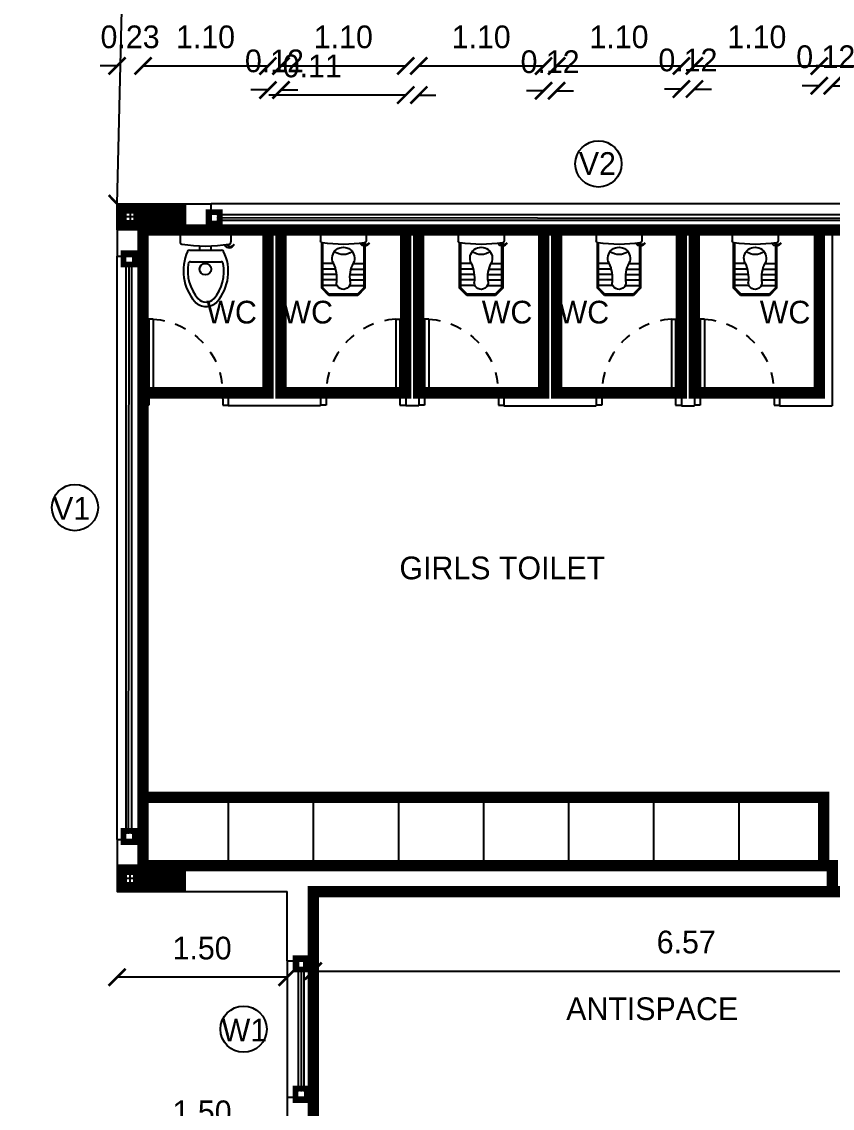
# Model space of a CAD drawing. Header units: metres. Extents: x 6101839 to 6102590, y -6659932 to -6659648.
# Drawn here: x 6102059.55 to 6102066.7, y -6659696.52 to -6659686.95 of the extents above; entities that cross this region are included whole.
import ezdxf

# ---------------------------------------------------------------- set-up
doc = ezdxf.new("R2010")
doc.units = ezdxf.units.M
doc.header["$LTSCALE"] = 500
doc.header["$MEASUREMENT"] = 0
doc.linetypes.add('DASHED2', pattern=[0.375, 0.25, -0.125])
doc.linetypes.add('HIDDEN', pattern=[0.375, 0.25, -0.125])
doc.layers.get('0').update_dxf_attribs({"linetype": 'CONTINUOUS'})
doc.layers.get('Defpoints').update_dxf_attribs({"linetype": 'CONTINUOUS'})
for name, color, linetype in [('above', 250, 'DASHED2'), ('Bldg', 44, 'CONTINUOUS'), ('BLK_1_FLR_0_CARPET_AREA', 10, 'CONTINUOUS'), ('BLK_1_FLR_0_SP_WC', 233, 'CONTINUOUS'), ('BLK_1_FLR_0_WATER_CLOSET', 213, 'CONTINUOUS'), ('COL', 2, 'CONTINUOUS'), ('DOORTEXT', 13, 'CONTINUOUS'), ('ED', 30, 'CONTINUOUS'), ('FURN', 156, 'CONTINUOUS'), ('FURN1', 252, 'CONTINUOUS'), ('FURNITURE', 252, 'CONTINUOUS'), ('HATCH', 15, 'CONTINUOUS'), ('norms', 4, 'CONTINUOUS'), ('railing', 14, 'CONTINUOUS'), ('TEXT', 4, 'CONTINUOUS'), ('TOILET', 8, 'CONTINUOUS'), ('W-SCH', 205, 'CONTINUOUS'), ('WALL TILE', 251, 'CONTINUOUS'), ('wall1', 125, 'CONTINUOUS'), ('WINDOWS', 252, 'CONTINUOUS')]:
    doc.layers.add(name, color=color, linetype=linetype)
doc.styles.add('RM', font='GOTHIC.TTF')
doc.styles.add('S2', font='GOTHIC.TTF')
doc.styles.add('USA TEXT', font='GOTHIC.TTF')
doc.dimstyles.new('1-100-ED', dxfattribs={"dimtxt": 0.2, "dimasz": 0.15, "dimexe": 0.18, "dimexo": 0.0625, "dimgap": 0.15, "dimtad": 1, "dimzin": 0, "dimdsep": 46, "dimtxsty": 'USA TEXT', "dimblk": 'ARCHTICK', "dimcen": 0.1, "dimse1": 1, "dimse2": 1, "dimclrd": 256, "dimclrt": 256, "dimadec": 0, "dimazin": 0, "dimtfac": 1, "dimtofl": 0, "dimtmove": 0, "dimatfit": 3, "dimldrblk": 'ARCHTICK', "dimfxl": 0.18, "dimtolj": 1, "dimtzin": 0, "dimarcsym": 0})

# ---------------------------------------------------------------- blocks, each defined once
blk = doc.blocks.new('PIO-DOOR 750')
at = {"layer": 'FURN1'}
for p, q in [((-110, -50), (-110, 0)), ((0, -50), (-110, -50)), ((0, -50), (0, 0)), ((0, -662.5), (0, -750)), ((648.9, -662.5), (0, -662.5)), ((648.9, -662.5), (648.9, -700)), ((-110, -700), (-110, -750)), ((0, -700), (-110, -700)), ((648.9, -700), (0, -700))]:
    blk.add_line(p, q, dxfattribs=at)
at = {"layer": 'FURN1', "linetype": 'HIDDEN', "ltscale": 0.5}
blk.add_arc((0, -700), 650, 3.3033, 90.00406, dxfattribs=at)
blk = doc.blocks.new('NEWCOL')
at = {"layer": 'HATCH'}
h = blk.add_hatch(dxfattribs=at)
h.set_pattern_fill('ANSI31', color=256, scale=3, angle=270, style=0)
h.set_pattern_definition([(315, (-629970.926, -258732.088), (6.73519209, 6.73519209), [])])
h.paths.add_polyline_path([(0, 115), (-115, 115), (-115, 0), (-37.5, 0), (-37.5, 37.5), (0, 37.5)])
h.paths.add_polyline_path([(115, 115), (0, 115), (0, 37.5), (37.5, 37.5), (37.5, 0), (115, 0)])
h.paths.add_polyline_path([(115, 0), (37.5, 0), (37.5, -37.5), (0, -37.5), (0, -485), (115, -485)])
h.paths.add_polyline_path([(0, -37.5), (-37.5, -37.5), (-37.5, 0), (-115, 0), (-115, -485), (0, -485)])
at = {"layer": 'COL'}
for p, q in [((0, -485), (0, 115)), ((-115, 0), (115, 0))]:
    blk.add_line(p, q, dxfattribs=at)
for points in [[(-115, -485), (115, -485), (115, 115), (-115, 115)], [(-37.5, -37.5), (37.5, -37.5), (37.5, 37.5), (-37.5, 37.5)]]:
    blk.add_lwpolyline(points, close=True, dxfattribs=at)
blk = doc.blocks.new('western closet')
at = {"layer": 'FURN1'}
for p, q in [((-223.4, 326.4), (-223.4, 239.3)), ((-204.3, 345.6), (206.7, 345.6)), ((225.8, 326.4), (225.8, 239.3)), ((-49.9, 166.7), (-49.9, 204.9)), ((52.3, 166.7), (52.3, 204.9)), ((-140.5, 166.7), (142.9, 166.7)), ((-132.4, 64.4), (138.7, 64.4))]:
    blk.add_line(p, q, dxfattribs=at)
blk.add_circle((0, 0), 51.1, dxfattribs=at)
for centre, radius, start, end in [((-204.3, 326.4), 19.2, 90, 180), ((206.7, 326.4), 19.2, 0, 90), ((-204.3, 239.3), 19.2, 180, 260.95349), ((1.2, 1529.8), 1325.9, 260.95349, 279.04651), ((209.3, 235.3), 46.9, 206.49391, 339.61924), ((219.2, 241.4), 40.7, 216.80119, 326.66254), ((206.7, 239.3), 19.2, 279.04651, 0), ((221.6, -14.3), 415.7, 155.87402, 220.77042), ((-140.5, 147.5), 19.2, 90, 154.78986), ((-200, -23.1), 402.2, 319.22663, 26.51097), ((142.9, 147.5), 19.2, 27.70762, 90), ((232, -10.5), 387.8, 171.27415, 220.00869), ((-132.4, 45.3), 19.2, 90, 170.77157), ((-210.1, -19.4), 374, 319.99909, 10.53839), ((138.7, 45.3), 19.2, 11.16611, 90), ((5.6, -194.6), 134.5, 222.67226, 317.32774), ((5.6, -194.6), 96.2, 222.67226, 317.32774)]:
    blk.add_arc(centre, radius, start, end, dxfattribs=at)
blk = doc.blocks.new('WC')
at = {"layer": 'FURN'}
for p, q in [((-202.2, 17.2), (-202.2, 95.6)), ((-184.9, 0), (184.9, 0)), ((202.2, 17.2), (202.2, 95.6))]:
    blk.add_line(p, q, dxfattribs=at)
for centre, major_axis, start_param, end_param in [((-184.9, 95.6), (17.2, 1.6), 1.633768, 3.046673), ((0, -1065.8), (1193.3, 0), 1.412905, 1.728687), ((187.3, 99.3), (42.2, 0.3), 0.348549, 2.672025), ((196.2, 93.8), (36.7, -0.3), 0.590762, 2.508204), ((184.9, 95.6), (17.2, -1.6), 0.09492, 1.507825), ((-184.9, 17.2), (17.1, 2.3), 3.009476, 4.580273), ((184.9, 17.2), (17.1, -2.3), -1.43868, 0.132116)]:
    blk.add_ellipse(centre, major_axis=major_axis, ratio=1, start_param=start_param, end_param=end_param, dxfattribs=at)
at = {"layer": 'TOILET'}
for p, q in [((-127.7, 576.5), (-190, 514.1)), ((127.7, 576.5), (-127.7, 576.5)), ((190, 514.1), (127.7, 576.5)), ((-190, 514.1), (-190, 114.8)), ((-123.5, 566.5), (-180, 510)), ((-180, 510), (-180, 118.9)), ((-54.9, 489), (-180, 489)), ((123.5, 566.5), (-123.5, 566.5)), ((54.9, 489), (180, 489)), ((180, 510), (123.5, 566.5)), ((180, 140.8), (180, 510)), ((190, 141.3), (190, 514.1)), ((-59.3, 441), (-180, 441)), ((-59.9, 393), (-180, 393)), ((59.3, 441), (180, 441)), ((59.9, 393), (180, 393)), ((-68.6, 345), (-180, 345)), ((-86.2, 297), (-180, 297)), ((68.6, 345), (180, 345)), ((86.2, 297), (180, 297)), ((-190, 114.8), (-187.8, 112.6)), ((-180, 118.9), (-175.5, 114.5)), ((175.5, 114.5), (180, 118.9)), ((180, 118.9), (180, 126.7)), ((187.8, 112.6), (190, 114.8)), ((190, 114.8), (190, 129.9))]:
    blk.add_line(p, q, dxfattribs=at)
for centre, radius, start, end in [((0, 462.5), 61.1, 352.86275, 180.22138), ((-392.4, 428.7), 333, 335.87153, 5.79272), ((346.6, 420.2), 288, 173.08413, 206.15395), ((0, 250.1), 98.1, 153.84605, 26.15395)]:
    blk.add_arc(centre, radius, start, end, dxfattribs=at)
at = {"layer": 'WALL TILE', "ltscale": 0.5}
blk.add_arc((0, 98.4), 119.4, 49.72364, 130.27636, dxfattribs=at)
blk = doc.blocks.new('_ArchTick')
at = {"color": 0, "linetype": 'ByBlock', "const_width": 0.15}
blk.add_lwpolyline([(-0.5, -0.5), (0.5, 0.5)], dxfattribs=at)
blk = doc.blocks.new('*D747')
at = {"layer": 'Defpoints', "color": 0, "transparency": 16777216}
for p in [(6102062.121, -6659694.6082), (6102068.696, -6659694.6082), (6102068.696, -6659695.3085)]:
    blk.add_point(p, dxfattribs=at)
at = {"layer": 'ED', "lineweight": -2, "transparency": 16777216}
blk.add_line((6102062.121, -6659695.3085), (6102068.696, -6659695.3085), dxfattribs=at)
at = {"layer": 'ED', "lineweight": -2, "transparency": 16777216, "xscale": 0.15, "yscale": 0.15, "zscale": 0.15, "rotation": 180}
blk.add_blockref('_ArchTick', (6102062.121, -6659695.3085), dxfattribs=at)
at = {"layer": 'ED', "lineweight": -2, "transparency": 16777216, "xscale": 0.15, "yscale": 0.15, "zscale": 0.15}
blk.add_blockref('_ArchTick', (6102068.696, -6659695.3085), dxfattribs=at)
at = {"layer": 'ED', "transparency": 16777216, "insert": (6102065.4085, -6659695.0534), "char_height": 0.2, "attachment_point": 5, "style": 'USA TEXT'}
blk.add_mtext('\\A1;6.57', dxfattribs=at)
blk = doc.blocks.new('*D748')
at = {"layer": 'Defpoints', "color": 0, "transparency": 16777216}
for p in [(6102060.391, -6659694.6082), (6102061.891, -6659694.6082), (6102060.391, -6659695.362)]:
    blk.add_point(p, dxfattribs=at)
at = {"layer": 'ED', "lineweight": -2, "transparency": 16777216}
blk.add_line((6102061.891, -6659695.362), (6102060.391, -6659695.362), dxfattribs=at)
at = {"layer": 'ED', "lineweight": -2, "transparency": 16777216, "xscale": 0.15, "yscale": 0.15, "zscale": 0.15, "rotation": 180}
blk.add_blockref('_ArchTick', (6102060.391, -6659695.362), dxfattribs=at)
at = {"layer": 'ED', "lineweight": -2, "transparency": 16777216, "xscale": 0.15, "yscale": 0.15, "zscale": 0.15}
blk.add_blockref('_ArchTick', (6102061.891, -6659695.362), dxfattribs=at)
at = {"layer": 'ED', "transparency": 16777216, "insert": (6102061.141, -6659695.1069), "char_height": 0.2, "attachment_point": 5, "style": 'USA TEXT'}
blk.add_mtext('\\A1;1.50', dxfattribs=at)
blk = doc.blocks.new('*D751')
at = {"layer": 'Defpoints', "color": 0, "transparency": 16777216}
for p in [(6102061.221, -6659688.5494), (6102058.3751, -6659688.7794), (6102061.221, -6659688.7794)]:
    blk.add_point(p, dxfattribs=at)
at = {"layer": 'ED', "lineweight": -2, "transparency": 16777216}
for p, q in [((6102058.3751, -6659688.5494), (6102058.3751, -6659688.3994)), ((6102058.3751, -6659688.7794), (6102058.3751, -6659688.9294))]:
    blk.add_line(p, q, dxfattribs=at)
at = {"layer": 'ED', "lineweight": -2, "transparency": 16777216, "xscale": 0.15, "yscale": 0.15, "zscale": 0.15}
for p, rotation in [((6102058.3751, -6659688.5494), 270), ((6102058.3751, -6659688.7794), 90)]:
    blk.add_blockref('_ArchTick', p, dxfattribs=dict(at, rotation=rotation))
at = {"layer": 'ED', "transparency": 16777216, "insert": (6102058.1201, -6659688.6644), "char_height": 0.2, "attachment_point": 5, "rotation": 90, "style": 'USA TEXT'}
blk.add_mtext('\\A1;0.23', dxfattribs=at)
blk = doc.blocks.new('*D752')
at = {"layer": 'Defpoints', "color": 0, "transparency": 16777216}
for p in [(6102061.221, -6659688.7794), (6102058.6516, -6659694.3785), (6102060.991, -6659694.3785)]:
    blk.add_point(p, dxfattribs=at)
at = {"layer": 'ED', "lineweight": -2, "transparency": 16777216}
blk.add_line((6102058.6516, -6659688.7794), (6102058.6516, -6659694.3785), dxfattribs=at)
at = {"layer": 'ED', "lineweight": -2, "transparency": 16777216, "xscale": 0.15, "yscale": 0.15, "zscale": 0.15}
for p, rotation in [((6102058.6516, -6659688.7794), 90), ((6102058.6516, -6659694.3785), 270)]:
    blk.add_blockref('_ArchTick', p, dxfattribs=dict(at, rotation=rotation))
at = {"layer": 'ED', "transparency": 16777216, "insert": (6102058.3966, -6659691.5789), "char_height": 0.2, "attachment_point": 5, "rotation": 90, "style": 'USA TEXT'}
blk.add_mtext('\\A1;5.60', dxfattribs=at)
blk = doc.blocks.new('*D753')
at = {"layer": 'Defpoints', "color": 0, "transparency": 16777216}
for p in [(6102060.991, -6659694.3785), (6102058.6516, -6659694.6082), (6102060.9891, -6659694.6082)]:
    blk.add_point(p, dxfattribs=at)
at = {"layer": 'ED', "lineweight": -2, "transparency": 16777216}
for p, q in [((6102058.6516, -6659694.3785), (6102058.6516, -6659694.2285)), ((6102058.6516, -6659694.6082), (6102058.6516, -6659695.7287))]:
    blk.add_line(p, q, dxfattribs=at)
at = {"layer": 'ED', "lineweight": -2, "transparency": 16777216, "xscale": 0.15, "yscale": 0.15, "zscale": 0.15}
for p, rotation in [((6102058.6516, -6659694.3785), 270), ((6102058.6516, -6659694.6082), 90)]:
    blk.add_blockref('_ArchTick', p, dxfattribs=dict(at, rotation=rotation))
at = {"layer": 'ED', "transparency": 16777216, "insert": (6102058.3966, -6659695.3185), "char_height": 0.2, "attachment_point": 5, "rotation": 90, "style": 'USA TEXT'}
blk.add_mtext('\\A1;0.23', dxfattribs=at)
blk = doc.blocks.new('*D754')
at = {"layer": 'Defpoints', "color": 0, "transparency": 16777216}
for p in [(6102060.9891, -6659694.6082), (6102058.6516, -6659697.0295), (6102061.1496, -6659697.0295)]:
    blk.add_point(p, dxfattribs=at)
at = {"layer": 'ED', "lineweight": -2, "transparency": 16777216}
blk.add_line((6102058.6516, -6659694.6082), (6102058.6516, -6659697.0295), dxfattribs=at)
at = {"layer": 'ED', "lineweight": -2, "transparency": 16777216, "xscale": 0.15, "yscale": 0.15, "zscale": 0.15}
for p, rotation in [((6102058.6516, -6659694.6082), 90), ((6102058.6516, -6659697.0295), 270)]:
    blk.add_blockref('_ArchTick', p, dxfattribs=dict(at, rotation=rotation))
at = {"layer": 'ED', "transparency": 16777216, "insert": (6102058.3972, -6659695.8188), "char_height": 0.2, "attachment_point": 5, "rotation": 90, "style": 'USA TEXT'}
blk.add_mtext('\\A1;2.42', dxfattribs=at)
blk = doc.blocks.new('*D762')
at = {"layer": 'Defpoints', "color": 0, "transparency": 16777216}
for p in [(6102057.1566, -6659688.5494), (6102062.8426, -6659688.5494), (6102062.8401, -6659708.7694)]:
    blk.add_point(p, dxfattribs=at)
at = {"layer": 'ED', "lineweight": -2, "transparency": 16777216}
blk.add_line((6102057.1566, -6659708.7694), (6102057.1566, -6659688.5494), dxfattribs=at)
at = {"layer": 'ED', "lineweight": -2, "transparency": 16777216, "xscale": 0.15, "yscale": 0.15, "zscale": 0.15}
for p, rotation in [((6102057.1566, -6659688.5494), 90), ((6102057.1566, -6659708.7694), 270)]:
    blk.add_blockref('_ArchTick', p, dxfattribs=dict(at, rotation=rotation))
at = {"layer": 'ED', "transparency": 16777216, "insert": (6102056.9016, -6659698.6594), "char_height": 0.2, "attachment_point": 5, "rotation": 90, "style": 'USA TEXT'}
blk.add_mtext('\\A1;20.22', dxfattribs=at)
blk = doc.blocks.new('*D804')
at = {"layer": 'Defpoints', "color": 0, "transparency": 16777216}
for p in [(6102060.391, -6659687.335), (6102060.391, -6659690.3205), (6102060.621, -6659690.3205)]:
    blk.add_point(p, dxfattribs=at)
at = {"layer": 'ED', "lineweight": -2, "transparency": 16777216}
for p, q in [((6102060.391, -6659687.335), (6102060.241, -6659687.335)), ((6102060.621, -6659687.335), (6102060.771, -6659687.335))]:
    blk.add_line(p, q, dxfattribs=at)
at = {"layer": 'ED', "lineweight": -2, "transparency": 16777216, "xscale": 0.15, "yscale": 0.15, "zscale": 0.15}
blk.add_blockref('_ArchTick', (6102060.391, -6659687.335), dxfattribs=at)
at = {"layer": 'ED', "lineweight": -2, "transparency": 16777216, "xscale": 0.15, "yscale": 0.15, "zscale": 0.15, "rotation": 180}
blk.add_blockref('_ArchTick', (6102060.621, -6659687.335), dxfattribs=at)
at = {"layer": 'ED', "transparency": 16777216, "insert": (6102060.506, -6659687.0799), "char_height": 0.2, "attachment_point": 5, "style": 'USA TEXT'}
blk.add_mtext('\\A1;0.23', dxfattribs=at)
blk = doc.blocks.new('*D805')
at = {"layer": 'Defpoints', "color": 0, "transparency": 16777216}
for p in [(6102061.721, -6659687.335), (6102061.721, -6659688.94), (6102060.621, -6659690.3205)]:
    blk.add_point(p, dxfattribs=at)
at = {"layer": 'ED', "lineweight": -2, "transparency": 16777216}
blk.add_line((6102060.621, -6659687.335), (6102061.721, -6659687.335), dxfattribs=at)
at = {"layer": 'ED', "lineweight": -2, "transparency": 16777216, "xscale": 0.15, "yscale": 0.15, "zscale": 0.15, "rotation": 180}
blk.add_blockref('_ArchTick', (6102060.621, -6659687.335), dxfattribs=at)
at = {"layer": 'ED', "lineweight": -2, "transparency": 16777216, "xscale": 0.15, "yscale": 0.15, "zscale": 0.15}
blk.add_blockref('_ArchTick', (6102061.721, -6659687.335), dxfattribs=at)
at = {"layer": 'ED', "transparency": 16777216, "insert": (6102061.171, -6659687.0799), "char_height": 0.2, "attachment_point": 5, "style": 'USA TEXT'}
blk.add_mtext('\\A1;1.10', dxfattribs=at)
blk = doc.blocks.new('*D806')
at = {"layer": 'Defpoints', "color": 0, "transparency": 16777216}
for p in [(6102061.836, -6659687.5465), (6102061.836, -6659688.812), (6102061.721, -6659688.94)]:
    blk.add_point(p, dxfattribs=at)
at = {"layer": 'ED', "lineweight": -2, "transparency": 16777216}
for p, q in [((6102061.721, -6659687.5465), (6102061.571, -6659687.5465)), ((6102061.836, -6659687.5465), (6102061.986, -6659687.5465))]:
    blk.add_line(p, q, dxfattribs=at)
at = {"layer": 'ED', "lineweight": -2, "transparency": 16777216, "xscale": 0.15, "yscale": 0.15, "zscale": 0.15}
blk.add_blockref('_ArchTick', (6102061.721, -6659687.5465), dxfattribs=at)
at = {"layer": 'ED', "lineweight": -2, "transparency": 16777216, "xscale": 0.15, "yscale": 0.15, "zscale": 0.15, "rotation": 180}
blk.add_blockref('_ArchTick', (6102061.836, -6659687.5465), dxfattribs=at)
at = {"layer": 'ED', "transparency": 16777216, "insert": (6102061.7785, -6659687.2915), "char_height": 0.2, "attachment_point": 5, "style": 'USA TEXT'}
blk.add_mtext('\\A1;0.12', dxfattribs=at)
blk = doc.blocks.new('*D807')
at = {"layer": 'Defpoints', "color": 0, "transparency": 16777216}
for p in [(6102062.936, -6659687.335), (6102061.836, -6659688.812), (6102062.936, -6659688.8795)]:
    blk.add_point(p, dxfattribs=at)
at = {"layer": 'ED', "lineweight": -2, "transparency": 16777216}
blk.add_line((6102061.836, -6659687.335), (6102062.936, -6659687.335), dxfattribs=at)
at = {"layer": 'ED', "lineweight": -2, "transparency": 16777216, "xscale": 0.15, "yscale": 0.15, "zscale": 0.15, "rotation": 180}
blk.add_blockref('_ArchTick', (6102061.836, -6659687.335), dxfattribs=at)
at = {"layer": 'ED', "lineweight": -2, "transparency": 16777216, "xscale": 0.15, "yscale": 0.15, "zscale": 0.15}
blk.add_blockref('_ArchTick', (6102062.936, -6659687.335), dxfattribs=at)
at = {"layer": 'ED', "transparency": 16777216, "insert": (6102062.386, -6659687.0799), "char_height": 0.2, "attachment_point": 5, "style": 'USA TEXT'}
blk.add_mtext('\\A1;1.10', dxfattribs=at)
blk = doc.blocks.new('*D808')
at = {"layer": 'Defpoints', "color": 0, "transparency": 16777216}
for p in [(6102063.051, -6659687.5915), (6102062.936, -6659688.8795), (6102063.051, -6659688.9295)]:
    blk.add_point(p, dxfattribs=at)
at = {"layer": 'ED', "lineweight": -2, "transparency": 16777216}
for p, q in [((6102062.936, -6659687.5915), (6102061.7282, -6659687.5915)), ((6102063.051, -6659687.5915), (6102063.201, -6659687.5915))]:
    blk.add_line(p, q, dxfattribs=at)
at = {"layer": 'ED', "lineweight": -2, "transparency": 16777216, "xscale": 0.15, "yscale": 0.15, "zscale": 0.15}
blk.add_blockref('_ArchTick', (6102062.936, -6659687.5915), dxfattribs=at)
at = {"layer": 'ED', "lineweight": -2, "transparency": 16777216, "xscale": 0.15, "yscale": 0.15, "zscale": 0.15, "rotation": 180}
blk.add_blockref('_ArchTick', (6102063.051, -6659687.5915), dxfattribs=at)
at = {"layer": 'ED', "transparency": 16777216, "insert": (6102062.1121, -6659687.3365), "char_height": 0.2, "attachment_point": 5, "style": 'USA TEXT'}
blk.add_mtext('\\A1;0.11', dxfattribs=at)
blk = doc.blocks.new('*D809')
at = {"layer": 'Defpoints', "color": 0, "transparency": 16777216}
for p in [(6102064.151, -6659687.335), (6102064.151, -6659688.7794), (6102063.051, -6659688.9295)]:
    blk.add_point(p, dxfattribs=at)
at = {"layer": 'ED', "lineweight": -2, "transparency": 16777216}
blk.add_line((6102063.051, -6659687.335), (6102064.151, -6659687.335), dxfattribs=at)
at = {"layer": 'ED', "lineweight": -2, "transparency": 16777216, "xscale": 0.15, "yscale": 0.15, "zscale": 0.15, "rotation": 180}
blk.add_blockref('_ArchTick', (6102063.051, -6659687.335), dxfattribs=at)
at = {"layer": 'ED', "lineweight": -2, "transparency": 16777216, "xscale": 0.15, "yscale": 0.15, "zscale": 0.15}
blk.add_blockref('_ArchTick', (6102064.151, -6659687.335), dxfattribs=at)
at = {"layer": 'ED', "transparency": 16777216, "insert": (6102063.601, -6659687.0799), "char_height": 0.2, "attachment_point": 5, "style": 'USA TEXT'}
blk.add_mtext('\\A1;1.10', dxfattribs=at)
blk = doc.blocks.new('*D810')
at = {"layer": 'Defpoints', "color": 0, "transparency": 16777216}
for p in [(6102064.266, -6659687.554), (6102064.151, -6659688.7794), (6102064.266, -6659688.7794)]:
    blk.add_point(p, dxfattribs=at)
at = {"layer": 'ED', "lineweight": -2, "transparency": 16777216}
for p, q in [((6102064.151, -6659687.554), (6102064.001, -6659687.554)), ((6102064.266, -6659687.554), (6102064.416, -6659687.554))]:
    blk.add_line(p, q, dxfattribs=at)
at = {"layer": 'ED', "lineweight": -2, "transparency": 16777216, "xscale": 0.15, "yscale": 0.15, "zscale": 0.15}
blk.add_blockref('_ArchTick', (6102064.151, -6659687.554), dxfattribs=at)
at = {"layer": 'ED', "lineweight": -2, "transparency": 16777216, "xscale": 0.15, "yscale": 0.15, "zscale": 0.15, "rotation": 180}
blk.add_blockref('_ArchTick', (6102064.266, -6659687.554), dxfattribs=at)
at = {"layer": 'ED', "transparency": 16777216, "insert": (6102064.2085, -6659687.299), "char_height": 0.2, "attachment_point": 5, "style": 'USA TEXT'}
blk.add_mtext('\\A1;0.12', dxfattribs=at)
blk = doc.blocks.new('*D811')
at = {"layer": 'Defpoints', "color": 0, "transparency": 16777216}
for p in [(6102065.366, -6659687.335), (6102064.266, -6659688.7794), (6102065.366, -6659688.804)]:
    blk.add_point(p, dxfattribs=at)
at = {"layer": 'ED', "lineweight": -2, "transparency": 16777216}
blk.add_line((6102064.266, -6659687.335), (6102065.366, -6659687.335), dxfattribs=at)
at = {"layer": 'ED', "lineweight": -2, "transparency": 16777216, "xscale": 0.15, "yscale": 0.15, "zscale": 0.15, "rotation": 180}
blk.add_blockref('_ArchTick', (6102064.266, -6659687.335), dxfattribs=at)
at = {"layer": 'ED', "lineweight": -2, "transparency": 16777216, "xscale": 0.15, "yscale": 0.15, "zscale": 0.15}
blk.add_blockref('_ArchTick', (6102065.366, -6659687.335), dxfattribs=at)
at = {"layer": 'ED', "transparency": 16777216, "insert": (6102064.816, -6659687.0799), "char_height": 0.2, "attachment_point": 5, "style": 'USA TEXT'}
blk.add_mtext('\\A1;1.10', dxfattribs=at)
blk = doc.blocks.new('*D812')
at = {"layer": 'Defpoints', "color": 0, "transparency": 16777216}
for p in [(6102065.481, -6659687.5385), (6102065.366, -6659688.804), (6102065.481, -6659688.836)]:
    blk.add_point(p, dxfattribs=at)
at = {"layer": 'ED', "lineweight": -2, "transparency": 16777216}
for p, q in [((6102065.366, -6659687.5385), (6102065.216, -6659687.5385)), ((6102065.481, -6659687.5385), (6102065.631, -6659687.5385))]:
    blk.add_line(p, q, dxfattribs=at)
at = {"layer": 'ED', "lineweight": -2, "transparency": 16777216, "xscale": 0.15, "yscale": 0.15, "zscale": 0.15}
blk.add_blockref('_ArchTick', (6102065.366, -6659687.5385), dxfattribs=at)
at = {"layer": 'ED', "lineweight": -2, "transparency": 16777216, "xscale": 0.15, "yscale": 0.15, "zscale": 0.15, "rotation": 180}
blk.add_blockref('_ArchTick', (6102065.481, -6659687.5385), dxfattribs=at)
at = {"layer": 'ED', "transparency": 16777216, "insert": (6102065.4235, -6659687.2835), "char_height": 0.2, "attachment_point": 5, "style": 'USA TEXT'}
blk.add_mtext('\\A1;0.12', dxfattribs=at)
blk = doc.blocks.new('*D813')
at = {"layer": 'Defpoints', "color": 0, "transparency": 16777216}
for p in [(6102066.581, -6659687.335), (6102065.481, -6659688.836), (6102066.581, -6659688.9505)]:
    blk.add_point(p, dxfattribs=at)
at = {"layer": 'ED', "lineweight": -2, "transparency": 16777216}
blk.add_line((6102065.481, -6659687.335), (6102066.581, -6659687.335), dxfattribs=at)
at = {"layer": 'ED', "lineweight": -2, "transparency": 16777216, "xscale": 0.15, "yscale": 0.15, "zscale": 0.15, "rotation": 180}
blk.add_blockref('_ArchTick', (6102065.481, -6659687.335), dxfattribs=at)
at = {"layer": 'ED', "lineweight": -2, "transparency": 16777216, "xscale": 0.15, "yscale": 0.15, "zscale": 0.15}
blk.add_blockref('_ArchTick', (6102066.581, -6659687.335), dxfattribs=at)
at = {"layer": 'ED', "transparency": 16777216, "insert": (6102066.031, -6659687.0799), "char_height": 0.2, "attachment_point": 5, "style": 'USA TEXT'}
blk.add_mtext('\\A1;1.10', dxfattribs=at)
blk = doc.blocks.new('*D814')
at = {"layer": 'Defpoints', "color": 0, "transparency": 16777216}
for p in [(6102066.696, -6659687.51), (6102066.581, -6659688.9505), (6102066.696, -6659688.9755)]:
    blk.add_point(p, dxfattribs=at)
at = {"layer": 'ED', "lineweight": -2, "transparency": 16777216}
for p, q in [((6102066.581, -6659687.51), (6102066.431, -6659687.51)), ((6102066.696, -6659687.51), (6102066.846, -6659687.51))]:
    blk.add_line(p, q, dxfattribs=at)
at = {"layer": 'ED', "lineweight": -2, "transparency": 16777216, "xscale": 0.15, "yscale": 0.15, "zscale": 0.15}
blk.add_blockref('_ArchTick', (6102066.581, -6659687.51), dxfattribs=at)
at = {"layer": 'ED', "lineweight": -2, "transparency": 16777216, "xscale": 0.15, "yscale": 0.15, "zscale": 0.15, "rotation": 180}
blk.add_blockref('_ArchTick', (6102066.696, -6659687.51), dxfattribs=at)
at = {"layer": 'ED', "transparency": 16777216, "insert": (6102066.6385, -6659687.255), "char_height": 0.2, "attachment_point": 5, "style": 'USA TEXT'}
blk.add_mtext('\\A1;0.12', dxfattribs=at)
blk = doc.blocks.new('*D815')
at = {"layer": 'Defpoints', "color": 0, "transparency": 16777216}
for p in [(6102068.696, -6659687.335), (6102066.581, -6659688.9505), (6102068.696, -6659688.973)]:
    blk.add_point(p, dxfattribs=at)
at = {"layer": 'ED', "lineweight": -2, "transparency": 16777216}
blk.add_line((6102066.581, -6659687.335), (6102068.696, -6659687.335), dxfattribs=at)
at = {"layer": 'ED', "lineweight": -2, "transparency": 16777216, "xscale": 0.15, "yscale": 0.15, "zscale": 0.15, "rotation": 180}
blk.add_blockref('_ArchTick', (6102066.581, -6659687.335), dxfattribs=at)
at = {"layer": 'ED', "lineweight": -2, "transparency": 16777216, "xscale": 0.15, "yscale": 0.15, "zscale": 0.15}
blk.add_blockref('_ArchTick', (6102068.696, -6659687.335), dxfattribs=at)
at = {"layer": 'ED', "transparency": 16777216, "insert": (6102067.6385, -6659687.0805), "char_height": 0.2, "attachment_point": 5, "style": 'USA TEXT'}
blk.add_mtext('\\A1;2.12', dxfattribs=at)
blk = doc.blocks.new('*D1035')
at = {"layer": 'Defpoints', "color": 0, "transparency": 16777216}
for p in [(6102060.6829, -6659676.541), (6102060.6831, -6659676.541), (6102060.391, -6659688.5494)]:
    blk.add_point(p, dxfattribs=at)
at = {"layer": 'ED', "lineweight": -2, "transparency": 16777216}
blk.add_line((6102060.3908, -6659688.5494), (6102060.6829, -6659676.541), dxfattribs=at)
at = {"layer": 'ED', "lineweight": -2, "transparency": 16777216, "xscale": 0.15, "yscale": 0.15, "zscale": 0.15}
for p, rotation in [((6102060.6829, -6659676.541), 88.6065589389212), ((6102060.3908, -6659688.5494), 268.6065589389212)]:
    blk.add_blockref('_ArchTick', p, dxfattribs=dict(at, rotation=rotation))
at = {"layer": 'ED', "transparency": 16777216, "insert": (6102060.2819, -6659682.539), "char_height": 0.2, "attachment_point": 5, "rotation": 88.60656, "style": 'USA TEXT'}
blk.add_mtext('\\A1;12.01', dxfattribs=at)
blk = doc.blocks.new('*D1215')
at = {"layer": 'Defpoints', "color": 0, "transparency": 16777216}
for p in [(6102060.391, -6659696.8044), (6102060.391, -6659697.0295), (6102061.891, -6659697.0295)]:
    blk.add_point(p, dxfattribs=at)
at = {"layer": 'ED', "lineweight": -2, "transparency": 16777216}
blk.add_line((6102061.891, -6659696.8044), (6102060.391, -6659696.8044), dxfattribs=at)
at = {"layer": 'ED', "lineweight": -2, "transparency": 16777216, "xscale": 0.15, "yscale": 0.15, "zscale": 0.15, "rotation": 180}
blk.add_blockref('_ArchTick', (6102060.391, -6659696.8044), dxfattribs=at)
at = {"layer": 'ED', "lineweight": -2, "transparency": 16777216, "xscale": 0.15, "yscale": 0.15, "zscale": 0.15}
blk.add_blockref('_ArchTick', (6102061.891, -6659696.8044), dxfattribs=at)
at = {"layer": 'ED', "transparency": 16777216, "insert": (6102061.141, -6659696.5494), "char_height": 0.2, "attachment_point": 5, "style": 'USA TEXT'}
blk.add_mtext('\\A1;1.50', dxfattribs=at)

msp = doc.modelspace()

# ---------------------------------------------------------------- linework, layer by layer
at = {"layer": 'Bldg', "linetype": 'ByBlock'}
for p, q in [((6102061.72099, -6659688.77939), (6102061.72099, -6659690.21439)), ((6102061.83599, -6659688.77939), (6102061.83599, -6659690.21439)), ((6102062.93599, -6659688.77939), (6102062.93599, -6659690.32939)), ((6102063.05099, -6659688.77939), (6102063.05099, -6659690.32939)), ((6102064.15099, -6659688.77939), (6102064.15099, -6659690.21439)), ((6102064.26599, -6659688.77939), (6102064.26599, -6659690.21439)), ((6102065.36599, -6659688.77939), (6102065.36599, -6659690.32939)), ((6102065.48099, -6659688.77939), (6102065.48099, -6659690.32939)), ((6102066.58099, -6659688.77939), (6102066.58099, -6659690.21439)), ((6102066.69599, -6659688.77939), (6102066.69599, -6659690.32939)), ((6102061.37099, -6659690.21439), (6102061.37099, -6659690.32939)), ((6102061.37099, -6659690.21439), (6102061.72099, -6659690.21439)), ((6102062.18599, -6659690.21439), (6102061.83599, -6659690.21439)), ((6102062.18599, -6659690.21439), (6102062.18599, -6659690.32939)), ((6102063.80099, -6659690.21439), (6102063.80099, -6659690.32939)), ((6102063.80099, -6659690.21439), (6102064.15099, -6659690.21439)), ((6102064.61599, -6659690.21439), (6102064.26599, -6659690.21439)), ((6102064.61599, -6659690.21439), (6102064.61599, -6659690.32939)), ((6102066.23099, -6659690.21439), (6102066.23099, -6659690.32939)), ((6102066.23099, -6659690.21439), (6102066.58099, -6659690.21439)), ((6102062.18599, -6659690.32939), (6102061.37099, -6659690.32939)), ((6102063.05099, -6659690.32939), (6102062.93599, -6659690.32939)), ((6102063.80099, -6659690.32939), (6102064.61599, -6659690.32939)), ((6102065.36599, -6659690.32939), (6102065.48099, -6659690.32939)), ((6102066.23099, -6659690.32939), (6102066.69599, -6659690.32939))]:
    msp.add_line(p, q, dxfattribs=at)
at = {"layer": 'BLK_1_FLR_0_CARPET_AREA', "color": 15, "linetype": 'Continuous', "const_width": 0.1}
msp.add_lwpolyline([(6102077.35575, -6659700.30946), (6102071.12577, -6659700.30946), (6102071.126, -6659703.89757), (6102068.92599, -6659703.89771), (6102068.92599, -6659700.95946), (6102068.69599, -6659700.95946), (6102068.69599, -6659703.61068), (6102062.121, -6659703.60946), (6102062.121, -6659701.18946), (6102066.75452, -6659701.18946), (6102066.75452, -6659700.95946), (6102060.621, -6659700.95945), (6102060.621, -6659697.25946), (6102066.75452, -6659697.25946), (6102066.75452, -6659697.02946), (6102062.121, -6659697.02946), (6102062.121, -6659694.60823), (6102068.69599, -6659694.60823), (6102068.69599, -6659697.25946), (6102068.92599, -6659697.25946), (6102068.9258, -6659694.30823), (6102071.12589, -6659694.30925), (6102071.12589, -6659697.90946), (6102077.35575, -6659697.90946)], dxfattribs=at)
at = {"layer": 'BLK_1_FLR_0_SP_WC', "linetype": 'Continuous', "const_width": 0.1}
msp.add_lwpolyline([(6102060.621, -6659688.77939), (6102061.72099, -6659688.77939), (6102061.72099, -6659690.21439), (6102060.621, -6659690.21439)], close=True, dxfattribs=at)
at = {"layer": 'BLK_1_FLR_0_WATER_CLOSET', "const_width": 0.1}
for points in [[(6102061.83599, -6659690.21439), (6102062.93599, -6659690.21439), (6102062.93599, -6659688.77939), (6102061.83599, -6659688.77939)], [(6102063.05099, -6659688.77939), (6102064.15099, -6659688.77939), (6102064.15099, -6659690.21439), (6102063.05099, -6659690.21439)], [(6102064.26599, -6659690.21439), (6102065.36599, -6659690.21439), (6102065.36599, -6659688.77939), (6102064.26599, -6659688.77939)], [(6102065.48099, -6659688.77939), (6102066.58099, -6659688.77939), (6102066.58099, -6659690.21439), (6102065.48099, -6659690.21439)]]:
    msp.add_lwpolyline(points, close=True, dxfattribs=at)
at = {"layer": 'ED', "linetype": 'ByBlock'}
msp.add_line((6102066.69599, -6659694.60823), (6102067.89599, -6659694.60827), dxfattribs=at)
at = {"layer": 'FURN1', "const_width": 0.1}
for points in [[(6102061.22109, -6659688.64742), (6102061.27107, -6659688.64742), (6102061.27103, -6659688.69739), (6102061.22105, -6659688.69736)], [(6102060.52297, -6659689.00948), (6102060.52297, -6659689.05946), (6102060.47299, -6659689.05942), (6102060.47303, -6659689.00944)], [(6102060.52296, -6659694.14823), (6102060.52297, -6659694.09822), (6102060.47302, -6659694.09822), (6102060.47299, -6659694.14823)], [(6102061.98811, -6659695.21885), (6102061.9881, -6659695.26885), (6102062.0381, -6659695.26885), (6102062.03811, -6659695.21885)], [(6102061.98811, -6659695.21947), (6102061.98811, -6659695.26947), (6102062.03811, -6659695.26948), (6102062.03811, -6659695.21948)], [(6102061.98804, -6659696.41822), (6102061.98804, -6659696.36822), (6102062.03804, -6659696.36823), (6102062.03804, -6659696.41823)], [(6102061.98803, -6659696.41885), (6102061.98804, -6659696.36885), (6102062.03804, -6659696.36885), (6102062.03803, -6659696.41885)]]:
    msp.add_lwpolyline(points, close=True, dxfattribs=at)
at = {"layer": 'FURNITURE', "linetype": 'ByBlock', "ltscale": 0.2}
for p, q in [((6102068.04599, -6659688.6974), (6102061.27103, -6659688.6974)), ((6102068.04602, -6659688.64742), (6102061.27106, -6659688.64742)), ((6102060.47299, -6659694.09823), (6102060.47299, -6659689.05942)), ((6102060.52297, -6659694.09826), (6102060.52297, -6659689.05945)), ((6102061.98811, -6659695.21947), (6102061.98804, -6659696.36885)), ((6102062.03811, -6659695.21948), (6102062.03804, -6659696.36823))]:
    msp.add_line(p, q, dxfattribs=at)
at = {"layer": 'FURNITURE', "color": 4, "linetype": 'ByBlock', "ltscale": 0.2}
for p, q in [((6102068.046, -6659688.67898), (6102061.27104, -6659688.67241)), ((6102060.49141, -6659694.09824), (6102060.49798, -6659689.05943)), ((6102062.01311, -6659695.26948), (6102062.01304, -6659696.36885))]:
    msp.add_line(p, q, dxfattribs=at)
at = {"layer": 'norms', "color": 6, "const_width": 0.1}
for points in [[(6102060.621, -6659688.77939), (6102068.69599, -6659688.77939), (6102068.69623, -6659694.37823), (6102067.89599, -6659694.37823), (6102067.89599, -6659694.60827), (6102066.69599, -6659694.60823), (6102066.69599, -6659694.37823), (6102060.621, -6659694.37823)], [(6102060.621, -6659693.77823), (6102066.621, -6659693.77823), (6102066.621, -6659694.37823), (6102060.621, -6659694.37823)]]:
    msp.add_lwpolyline(points, close=True, dxfattribs=at)
at = {"layer": 'railing', "linetype": 'ByBlock'}
for p, q in [((6102060.621, -6659693.77823), (6102066.621, -6659693.77823)), ((6102061.371, -6659693.77823), (6102061.371, -6659694.37823)), ((6102062.121, -6659693.77823), (6102062.121, -6659694.37823)), ((6102062.871, -6659693.77823), (6102062.871, -6659694.37823)), ((6102063.621, -6659693.77823), (6102063.621, -6659694.37823)), ((6102064.371, -6659693.77823), (6102064.371, -6659694.37823)), ((6102065.121, -6659693.77823), (6102065.121, -6659694.37823)), ((6102065.871, -6659693.77823), (6102065.871, -6659694.37823)), ((6102066.621, -6659693.77823), (6102066.621, -6659694.37823))]:
    msp.add_line(p, q, dxfattribs=at)
at = {"layer": 'W-SCH'}
for centre in [(6102064.6343, -6659688.19774), (6102060.02042, -6659691.2249), (6102061.50696, -6659695.82002)]:
    msp.add_circle(centre, 0.20375, dxfattribs=at)
at = {"layer": 'wall1', "linetype": 'ByBlock'}
for p, q in [((6102060.391, -6659688.54939), (6102060.391, -6659689.00939)), ((6102060.391, -6659688.54939), (6102061.221, -6659688.54939)), ((6102061.221, -6659688.77939), (6102061.221, -6659688.54939)), ((6102060.621, -6659688.77939), (6102060.621, -6659689.00939)), ((6102060.621, -6659688.77939), (6102061.221, -6659688.77939)), ((6102060.391, -6659689.00939), (6102060.621, -6659689.00939)), ((6102060.391, -6659694.14823), (6102060.391, -6659694.60823)), ((6102060.391, -6659694.14823), (6102060.621, -6659694.14823)), ((6102060.621, -6659694.14823), (6102060.621, -6659694.37823)), ((6102060.621, -6659694.37823), (6102066.69599, -6659694.37823)), ((6102066.69599, -6659694.37823), (6102066.69599, -6659694.60823)), ((6102060.391, -6659694.60823), (6102061.891, -6659694.60823)), ((6102061.8909, -6659695.21884), (6102061.891, -6659694.60823)), ((6102062.121, -6659694.60823), (6102066.69599, -6659694.60823)), ((6102062.121, -6659695.20821), (6102062.121, -6659694.60823)), ((6102061.89104, -6659695.21884), (6102062.12111, -6659695.21886)), ((6102061.8909, -6659696.41884), (6102061.891, -6659697.02946)), ((6102061.89104, -6659696.41884), (6102062.12104, -6659696.41886)), ((6102062.121, -6659696.42948), (6102062.121, -6659697.02946))]:
    msp.add_line(p, q, dxfattribs=at)
at = {"layer": 'WINDOWS', "linetype": 'ByBlock'}
for p, q in [((6102068.09599, -6659688.54939), (6102061.221, -6659688.54939)), ((6102068.09599, -6659688.77939), (6102061.221, -6659688.77939)), ((6102060.391, -6659694.14823), (6102060.391, -6659689.00939)), ((6102060.621, -6659694.14823), (6102060.621, -6659689.00939)), ((6102061.89104, -6659695.21884), (6102061.89097, -6659696.41884)), ((6102062.12104, -6659695.21886), (6102062.12097, -6659696.41886))]:
    msp.add_line(p, q, dxfattribs=at)

# ---------------------------------------------------------------- block references
at = {"layer": 'above', "linetype": 'ByBlock', "xscale": 0.001, "yscale": 0.001, "zscale": 0.001, "rotation": 359.9984148625038}
msp.add_blockref('western closet', (6102061.16978, -6659689.12495), dxfattribs=at)
at = {"layer": 'COL', "yscale": 0.001, "zscale": 0.001, "rotation": 90}
for p, xscale in [((6102060.506, -6659688.66439), -0.001), ((6102060.506, -6659694.49323), 0.001)]:
    msp.add_blockref('NEWCOL', p, dxfattribs=dict(at, xscale=xscale))
at = {"layer": 'ED', "xscale": -0.001, "yscale": 0.001, "zscale": 0.001, "rotation": 180}
for p in [(6102062.38599, -6659688.77939), (6102063.60099, -6659688.77939), (6102064.81599, -6659688.77939), (6102066.01568, -6659688.77939)]:
    msp.add_blockref('WC', p, dxfattribs=at)
at = {"layer": 'FURN1', "yscale": 0.001, "zscale": 0.001}
for p, xscale, rotation in [((6102061.37224, -6659690.21437), -0.001, 270.0015851374962), ((6102062.18474, -6659690.21437), 0.001, 89.99841486250384), ((6102063.80224, -6659690.21437), -0.001, 270.0015851374962), ((6102064.61474, -6659690.21437), 0.001, 89.99841486250384), ((6102066.23224, -6659690.21437), -0.001, 270.0015851374962)]:
    msp.add_blockref('PIO-DOOR 750', p, dxfattribs=dict(at, xscale=xscale, rotation=rotation))

# ---------------------------------------------------------------- texts
at = {"layer": 'DOORTEXT', "color": 3, "style": 'RM'}
for s, p in [('V2', (6102064.46133, -6659688.2943)), ('V1', (6102059.82695, -6659691.33284)), ('W1', (6102061.31349, -6659695.92796))]:
    msp.add_text(s, height=0.2, dxfattribs=at).set_placement(p)
at = {"layer": 'TEXT', "color": 7, "style": 'S2'}
for s, p in [('WC', (6102061.17824, -6659689.60359)), ('WC', (6102061.8493, -6659689.60359)), ('WC', (6102063.6064, -6659689.60359)), ('WC', (6102064.28362, -6659689.60359)), ('WC', (6102066.05702, -6659689.60359)), ('GIRLS TOILET', (6102062.88046, -6659691.85695)), ('ANTISPACE', (6102064.35034, -6659695.74002))]:
    msp.add_text(s, height=0.2, dxfattribs=at).set_placement(p)

# ---------------------------------------------------------------- dimensions: what is measured, and where the dimension line sits
at = {"layer": 'ED'}
for p1, p2, distance, picture, middle in [((6102060.391, -6659688.54939), (6102060.6831, -6659676.54103), 0.00023, '*D1035', (6102060.28187, -6659682.539)), ((6102061.891, -6659694.60823), (6102060.391, -6659694.60823), 0.75374, '*D748', (6102061.141, -6659695.10694))]:
    dim = msp.add_aligned_dim(p1=p1, p2=p2, distance=distance, dimstyle='1-100-ED', dxfattribs=at)
    dim.commit()
    dim.dimension.update_dxf_attribs({"geometry": picture, "text_midpoint": middle})
for base, p1, p2, angle, picture, middle, dimtype in [((6102060.391, -6659687.33497), (6102060.621, -6659690.32047), (6102060.391, -6659690.32047), 180, '*D804', (6102060.506, -6659687.33497), 161), ((6102058.37513, -6659688.77939), (6102061.221, -6659688.54939), (6102061.221, -6659688.77939), 90, '*D751', (6102058.37513, -6659688.66439), 160)]:
    dim = msp.add_linear_dim(base=base, p1=p1, p2=p2, angle=angle, dimstyle='1-100-ED', dxfattribs=at)
    dim.commit()
    dim.dimension.update_dxf_attribs({"geometry": picture, "text_midpoint": middle, "dimtype": dimtype})
for base, p1, p2, picture, middle in [((6102061.72099, -6659687.33497), (6102060.621, -6659690.32047), (6102061.72099, -6659688.93997), '*D805', (6102061.17099, -6659687.07994)), ((6102062.93599, -6659687.33497), (6102061.83599, -6659688.81197), (6102062.93599, -6659688.87947), '*D807', (6102062.38599, -6659687.07994)), ((6102064.15099, -6659687.33497), (6102063.05099, -6659688.92947), (6102064.15099, -6659688.77939), '*D809', (6102063.60099, -6659687.07994)), ((6102065.36599, -6659687.33497), (6102064.26599, -6659688.77939), (6102065.36599, -6659688.80397), '*D811', (6102064.81599, -6659687.07994)), ((6102066.58099, -6659687.33497), (6102065.48099, -6659688.83597), (6102066.58099, -6659688.95047), '*D813', (6102066.03099, -6659687.07994)), ((6102068.6959918328, -6659687.3349678479), (6102066.5809918325, -6659688.9504678473), (6102068.6959918328, -6659688.9729678463), '*D815', (6102067.6384918327, -6659687.0805490864)), ((6102068.69599, -6659695.30847), (6102062.121, -6659694.60823), (6102068.69599, -6659694.60823), '*D747', (6102065.40849, -6659695.05344)), ((6102060.391, -6659696.80443), (6102061.891, -6659697.02946), (6102060.391, -6659697.02946), '*D1215', (6102061.141, -6659696.5494))]:
    dim = msp.add_linear_dim(base=base, p1=p1, p2=p2, dimstyle='1-100-ED', dxfattribs=at)
    dim.commit()
    dim.dimension.update_dxf_attribs({"geometry": picture, "text_midpoint": middle})
for base, p1, p2, picture, middle in [((6102061.83599184, -6659687.5465), (6102061.72099183, -6659688.93996784), (6102061.83599184, -6659688.81196785), '*D806', (6102061.77849184, -6659687.5465)), ((6102064.265991835, -6659687.554000002), (6102064.150991834, -6659688.779387204), (6102064.265991835, -6659688.779387204), '*D810', (6102064.208491834, -6659687.554000002)), ((6102065.4809918338, -6659687.5384999998), (6102065.3659918336, -6659688.8039678466), (6102065.4809918338, -6659688.8359678462), '*D812', (6102065.4234918337, -6659687.5384999998)), ((6102066.695991834, -6659687.510000003), (6102066.580991833, -6659688.950467847), (6102066.695991834, -6659688.975467846), '*D814', (6102066.638491834, -6659687.510000003)), ((6102063.0509918341, -6659687.5915000001), (6102062.9359918348, -6659688.8794678478), (6102063.0509918341, -6659688.9294678466), '*D808', (6102062.1121033235, -6659687.5915000001))]:
    dim = msp.add_linear_dim(base=base, p1=p1, p2=p2, dimstyle='1-100-ED', dxfattribs=at)
    dim.commit()
    dim.dimension.update_dxf_attribs({"geometry": picture, "text_midpoint": middle, "dimtype": 160})
for base, p1, p2, picture, middle in [((6102057.15663, -6659688.54939), (6102062.84013, -6659708.76943), (6102062.84263, -6659688.54939), '*D762', (6102056.9016, -6659698.65941)), ((6102058.65163, -6659694.37847), (6102061.221, -6659688.77939), (6102060.991, -6659694.37847), '*D752', (6102058.3966, -6659691.57893)), ((6102058.65163, -6659694.60823), (6102060.991, -6659694.37847), (6102060.98913, -6659694.60823), '*D753', (6102058.3966, -6659695.31846)), ((6102058.65163, -6659697.02946), (6102060.98913, -6659694.60823), (6102061.14963, -6659697.02946), '*D754', (6102058.39721, -6659695.81884))]:
    dim = msp.add_linear_dim(base=base, p1=p1, p2=p2, angle=90, dimstyle='1-100-ED', dxfattribs=at)
    dim.commit()
    dim.dimension.update_dxf_attribs({"geometry": picture, "text_midpoint": middle})

doc.saveas('drawing.dxf')
